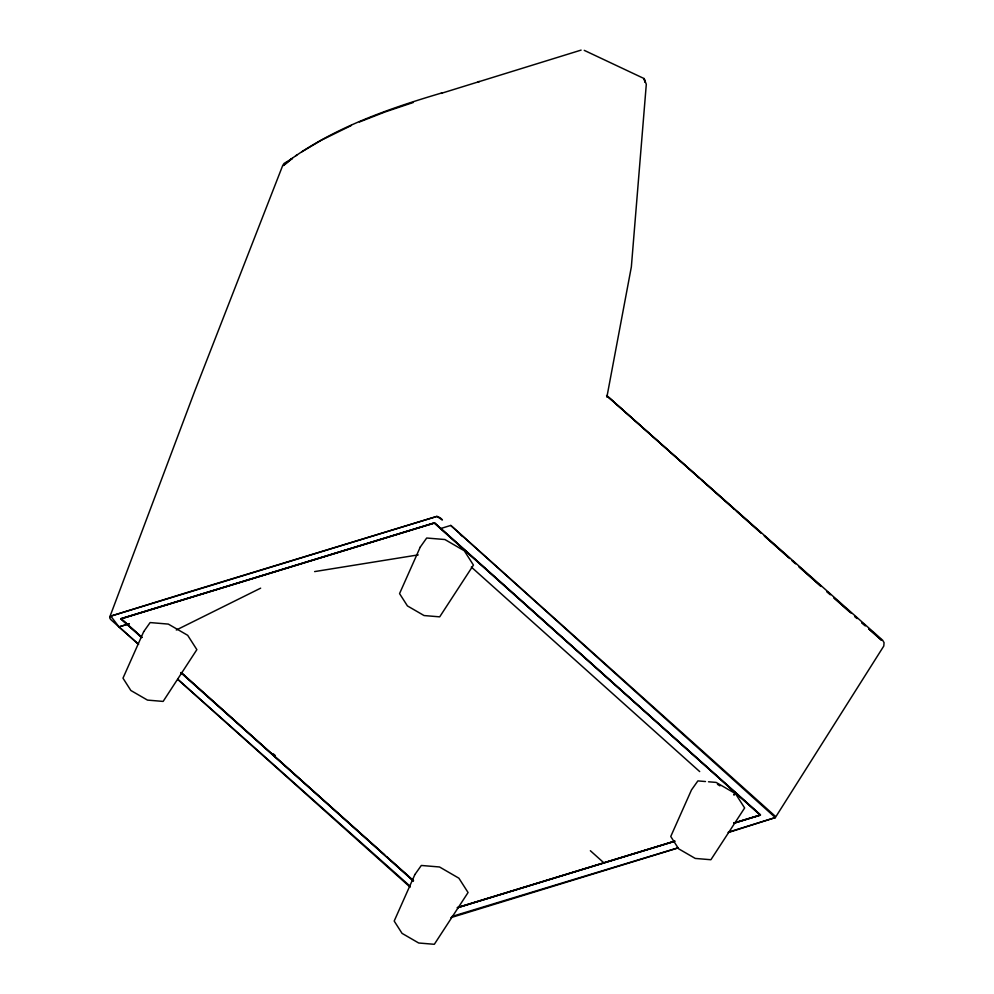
<?xml version="1.0" encoding="UTF-8"?>
<svg xmlns="http://www.w3.org/2000/svg" width="994" height="994" viewBox="0 0 994 994"><rect width="100%" height="100%" fill="white"/><g stroke="black" fill="none" stroke-linecap="round" stroke-linejoin="round"><path stroke-width="1.49" d="M734.156 795.014L734.305 793.995L733.858 794.753M109.787 616.963L194.575 391.537L282.681 165.576L284.035 163.463L292.373 158.419L283.476 165.551L291.068 159.065M728.391 832.512L775.332 817.565L883.79 646.038L884.064 642.646L882.622 640.198L606.638 395.575L606.874 397.103L631.352 266.889L646.299 84.304L644.087 78.551L584.248 50.359M289.875 159.947L296.895 154.965M295.703 155.847C339.985 125.53 391.313 107.812 442.405 92.765L441.112 93.399L581.117 50.098M301.791 151.809L321.547 140.117L351.379 125.455M176.298 630.022L260.652 588.162M359.443 121.976L385.051 111.962L413.342 102.457M678.219 847.758L451.972 916.456M728.254 832.202L775.332 817.565L775.171 816.149L450.767 525.428L440.454 528.597M674.702 841.21L457.277 907.808L674.615 841.371M457.426 907.522L674.777 841.073M733.92 822.982L760.534 814.844L434.49 522.844L121.032 618.678L141.831 637.34M733.758 823.28L760.373 815.142L434.49 522.844L121.032 618.678L141.844 637.316M450.829 917.661L678.007 847.969M733.783 823.231L760.373 815.142L434.328 523.142L120.87 618.976L141.682 637.626M314.626 571.587L418.213 554.888M705.479 781.532L697.887 780.899L691.476 789.944L670.751 836.488L678.629 848.801L695.253 858.431L710.896 859.735L744.63 807.96L735.473 793.634L716.102 782.415L708.511 781.781M717.469 784.303L719.954 785.869M272.952 753.589L275.326 755.577M606.638 395.575L699.403 478.126M701.727 480.189L734.181 509.09M736.504 511.152L760.857 532.821M764.336 535.915L789.845 558.616M792.156 560.691L795.635 563.784L792.255 560.74M799.114 566.878L821.143 586.485L799.201 566.928M826.946 591.641L830.425 594.735L826.996 591.678M851.299 613.31L833.904 597.841L850.168 612.304M606.912 395.724L760.969 532.896M764.448 535.99L788.776 557.646M177.914 679.387L410.211 886.313M471.33 567.052L699.689 771.58M590.361 850.727L603.805 862.767M181.156 672.528L384.641 854.778M386.964 856.84L413.554 880.659M180.995 672.826L413.392 880.957L181.132 672.578M177.914 679.548L410.162 887.157M450.767 525.428L775.332 817.565M460.359 534.3L462.57 536.474M645.094 82.104L644.087 78.551L644.92 81.868M143.708 631.625L122.983 678.169L130.848 690.482L147.472 700.099L163.128 701.416L196.862 649.641L187.692 635.315L168.334 624.095L150.119 622.567L143.708 631.625M420.276 547.06L399.551 593.604L407.428 605.918L424.053 615.547L439.696 616.852L473.43 565.077L464.273 550.751L444.902 539.531L426.687 538.015L420.276 547.06M414.908 874.509L394.183 921.053L402.048 933.366L418.673 942.995L434.328 944.3L468.062 892.525L458.893 878.199L439.534 866.979L421.319 865.463L414.908 874.509M479.108 81.52L477.828 82.154L479.12 81.52M189.084 591.89L110.794 616.118A4.883 2.398 28.4 0 0 111.253 620.007L138.626 644.385L118.982 626.879L110.794 616.118L436.875 516.408A5.417 2.671 28.4 0 1 442.405 519.999L436.875 516.408L189.084 591.89M129.319 623.723L118.982 626.879L129.307 623.735M857.089 618.479L854.778 616.404L857.114 618.492M865.215 625.698L861.736 622.604L865.227 625.711M881.442 640.148L868.681 628.792L881.442 640.148"/></g></svg>
